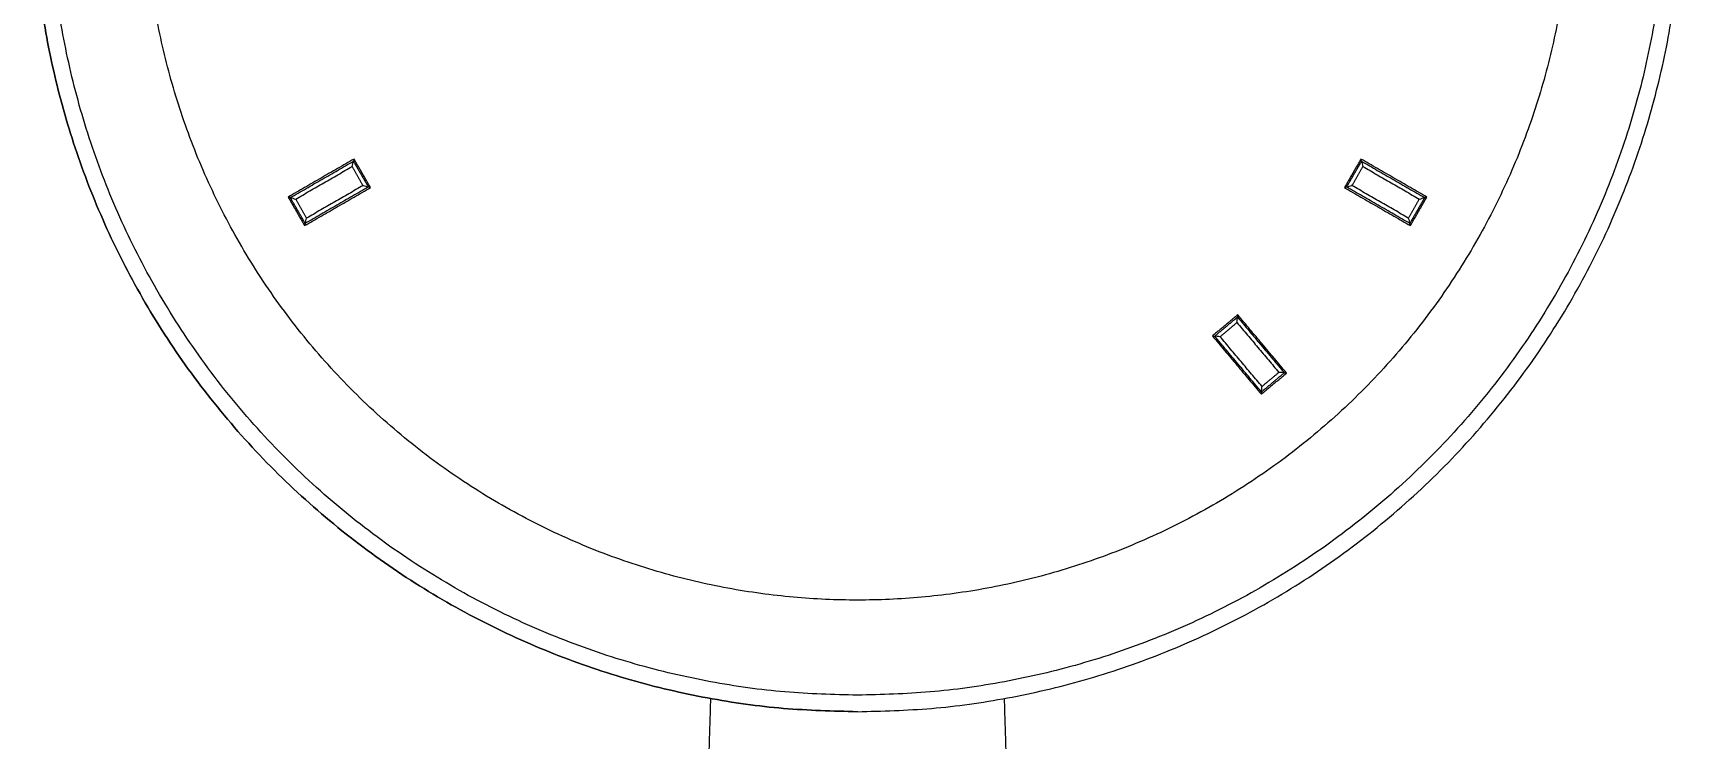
# Model space of a CAD drawing. Extents: x -6531732 to 89637, y -8915 to 32458.
# Drawn here: x 71580 to 71656.2, y 20025.1 to 20057.8 of the extents above; entities that cross this region are included whole.
import ezdxf

# ---------------------------------------------------------------- set-up
doc = ezdxf.new("R2010")
doc.units = 0
doc.layers.add('SAN-MC-TEXT', color=7, linetype='Continuous')

# ---------------------------------------------------------------- blocks, each defined once
blk = doc.blocks.new('VALVE_04.0 (100)_751_201_F')
for points, knots in [([(8.195, 17.1911), (6.695, 17.1911), (6.695, 15.6911), (6.695, 14.1911), (8.195, 14.1911)], [0, 0, 0, 0.5, 0.5, 1, 1, 1]), ([(8.195, 17.1911), (6.695, 17.1911), (6.695, 15.6911), (6.695, 14.1911), (8.195, 14.1911)], [0, 0, 0, 0.5, 0.5, 1, 1, 1]), ([(8.195, 14.2211), (6.725, 14.2211), (6.725, 15.6911), (6.725, 17.1611), (8.195, 17.1611)], [49, 49, 49, 73.5, 73.5, 98, 98, 98]), ([(8.195, 14.2211), (6.725, 14.2211), (6.725, 15.6911), (6.725, 17.1611), (8.195, 17.1611)], [49, 49, 49, 73.5, 73.5, 98, 98, 98]), ([(9.4919, 15.6911), (9.4919, 14.3942), (8.195, 14.3942), (6.8981, 14.3942), (6.8981, 15.6911)], [4.074253, 4.074253, 4.074253, 6.111379, 6.111379, 8.148506, 8.148506, 8.148506]), ([(9.4919, 15.6911), (9.4919, 14.3942), (8.195, 14.3942), (6.8981, 14.3942), (6.8981, 15.6911)], [4.074253, 4.074253, 4.074253, 6.111379, 6.111379, 8.148506, 8.148506, 8.148506])]:
    blk.add_rational_spline(points, [1, 0.707106781187, 1, 0.707106781187, 1], degree=2, knots=knots)
for points in [[(8.195, 14.1911), (6.695, 14.1911), (6.695, 15.6911)], [(8.195, 14.1911), (6.695, 14.1911), (6.695, 15.6911)], [(8.195, 14.1911), (9.695, 14.1911), (9.695, 15.6911)], [(9.665, 15.6911), (9.665, 14.2211), (8.195, 14.2211)], [(9.665, 15.6911), (9.665, 14.2211), (8.195, 14.2211)], [(8.195, 14.1911), (9.695, 14.1911), (9.695, 15.6911)]]:
    blk.add_rational_spline(points, [1, 0.707106781187, 1], degree=2)
for points, degree in [([(7.2791, 15.1969), (7.1592, 15.1277)], 1), ([(7.2791, 15.1969), (7.1592, 15.1277)], 1), ([(7.1632, 15.1266), (7.278, 15.1929)], 1), ([(7.1632, 15.1266), (7.278, 15.1929)], 1), ([(7.1729, 15.124), (7.2754, 15.1832)], 1), ([(7.1729, 15.124), (7.2754, 15.1832)], 1), ([(7.2754, 15.1832), (7.2763, 15.1866), (7.2773, 15.1901), (7.278, 15.1929)], 3), ([(7.2754, 15.1832), (7.2763, 15.1866), (7.2773, 15.1901), (7.278, 15.1929)], 3), ([(7.2754, 15.1832), (7.2954, 15.1486)], 1), ([(7.2754, 15.1832), (7.2954, 15.1486)], 1), ([(7.2791, 15.1969), (7.2791, 15.1969), (7.2786, 15.1952), (7.278, 15.1929)], 3), ([(7.2791, 15.1969), (7.2791, 15.1969), (7.2786, 15.1952), (7.278, 15.1929)], 3), ([(7.278, 15.1929), (7.3051, 15.146)], 1), ([(7.278, 15.1929), (7.3051, 15.146)], 1), ([(7.3091, 15.1449), (7.2791, 15.1969)], 1), ([(7.3091, 15.1449), (7.2791, 15.1969)], 1), ([(9.1109, 15.1969), (9.0809, 15.1449)], 1), ([(9.1109, 15.1969), (9.0809, 15.1449)], 1), ([(9.0849, 15.146), (9.112, 15.1929)], 1), ([(9.0849, 15.146), (9.112, 15.1929)], 1), ([(9.0946, 15.1486), (9.1146, 15.1832)], 1), ([(9.0946, 15.1486), (9.1146, 15.1832)], 1), ([(9.112, 15.1929), (9.1114, 15.1952), (9.1109, 15.1969), (9.1109, 15.1969)], 3), ([(9.2308, 15.1277), (9.1109, 15.1969)], 1), ([(9.112, 15.1929), (9.1114, 15.1952), (9.1109, 15.1969), (9.1109, 15.1969)], 3), ([(9.2308, 15.1277), (9.1109, 15.1969)], 1), ([(9.112, 15.1929), (9.1127, 15.1901), (9.1137, 15.1866), (9.1146, 15.1832)], 3), ([(9.112, 15.1929), (9.1127, 15.1901), (9.1137, 15.1866), (9.1146, 15.1832)], 3), ([(9.112, 15.1929), (9.2268, 15.1266)], 1), ([(9.112, 15.1929), (9.2268, 15.1266)], 1), ([(9.1146, 15.1832), (9.2171, 15.124)], 1), ([(9.1146, 15.1832), (9.2171, 15.124)], 1), ([(7.1592, 15.1277), (7.1892, 15.0757)], 1), ([(7.1632, 15.1266), (7.1609, 15.1272), (7.1592, 15.1277), (7.1592, 15.1277)], 3), ([(7.1592, 15.1277), (7.1892, 15.0757)], 1), ([(7.1632, 15.1266), (7.1609, 15.1272), (7.1592, 15.1277), (7.1592, 15.1277)], 3), ([(7.1903, 15.0797), (7.1632, 15.1266)], 1), ([(7.1632, 15.1266), (7.166, 15.1259), (7.1695, 15.1249), (7.1729, 15.124)], 3), ([(7.1903, 15.0797), (7.1632, 15.1266)], 1), ([(7.1632, 15.1266), (7.166, 15.1259), (7.1695, 15.1249), (7.1729, 15.124)], 3), ([(7.1929, 15.0894), (7.1729, 15.124)], 1), ([(7.1929, 15.0894), (7.1729, 15.124)], 1), ([(7.1892, 15.0757), (7.3091, 15.1449)], 1), ([(7.1892, 15.0757), (7.3091, 15.1449)], 1), ([(7.3051, 15.146), (7.1903, 15.0797)], 1), ([(7.3051, 15.146), (7.1903, 15.0797)], 1), ([(7.2954, 15.1486), (7.1929, 15.0894)], 1), ([(7.2954, 15.1486), (7.1929, 15.0894)], 1), ([(7.2954, 15.1486), (7.2987, 15.1477), (7.3023, 15.1467), (7.3051, 15.146)], 3), ([(7.2954, 15.1486), (7.2987, 15.1477), (7.3023, 15.1467), (7.3051, 15.146)], 3), ([(7.3091, 15.1449), (7.3091, 15.1449), (7.3074, 15.1454), (7.3051, 15.146)], 3), ([(7.3091, 15.1449), (7.3091, 15.1449), (7.3074, 15.1454), (7.3051, 15.146)], 3), ([(9.0849, 15.146), (9.0826, 15.1454), (9.0809, 15.1449), (9.0809, 15.1449)], 3), ([(9.0849, 15.146), (9.0826, 15.1454), (9.0809, 15.1449), (9.0809, 15.1449)], 3), ([(9.0809, 15.1449), (9.2008, 15.0757)], 1), ([(9.0809, 15.1449), (9.2008, 15.0757)], 1), ([(9.0849, 15.146), (9.0877, 15.1467), (9.0913, 15.1477), (9.0946, 15.1486)], 3), ([(9.0849, 15.146), (9.0877, 15.1467), (9.0913, 15.1477), (9.0946, 15.1486)], 3), ([(9.1997, 15.0797), (9.0849, 15.146)], 1), ([(9.1997, 15.0797), (9.0849, 15.146)], 1), ([(9.1971, 15.0894), (9.0946, 15.1486)], 1), ([(9.1971, 15.0894), (9.0946, 15.1486)], 1), ([(9.2171, 15.124), (9.1971, 15.0894)], 1), ([(9.2171, 15.124), (9.1971, 15.0894)], 1), ([(9.2268, 15.1266), (9.1997, 15.0797)], 1), ([(9.2268, 15.1266), (9.1997, 15.0797)], 1), ([(9.2008, 15.0757), (9.2308, 15.1277)], 1), ([(9.2008, 15.0757), (9.2308, 15.1277)], 1), ([(9.2171, 15.124), (9.2205, 15.1249), (9.224, 15.1259), (9.2268, 15.1266)], 3), ([(9.2171, 15.124), (9.2205, 15.1249), (9.224, 15.1259), (9.2268, 15.1266)], 3), ([(9.2308, 15.1277), (9.2308, 15.1277), (9.2291, 15.1272), (9.2268, 15.1266)], 3), ([(9.2308, 15.1277), (9.2308, 15.1277), (9.2291, 15.1272), (9.2268, 15.1266)], 3), ([(7.1903, 15.0797), (7.1897, 15.0774), (7.1892, 15.0757), (7.1892, 15.0757)], 3), ([(7.1903, 15.0797), (7.1897, 15.0774), (7.1892, 15.0757), (7.1892, 15.0757)], 3), ([(7.1903, 15.0797), (7.191, 15.0825), (7.192, 15.0861), (7.1929, 15.0894)], 3), ([(7.1903, 15.0797), (7.191, 15.0825), (7.192, 15.0861), (7.1929, 15.0894)], 3), ([(9.1971, 15.0894), (9.198, 15.0861), (9.199, 15.0825), (9.1997, 15.0797)], 3), ([(9.1971, 15.0894), (9.198, 15.0861), (9.199, 15.0825), (9.1997, 15.0797)], 3), ([(9.2008, 15.0757), (9.2008, 15.0757), (9.2003, 15.0774), (9.1997, 15.0797)], 3), ([(9.2008, 15.0757), (9.2008, 15.0757), (9.2003, 15.0774), (9.1997, 15.0797)], 3), ([(8.8867, 14.9134), (8.8407, 14.8749)], 1), ([(8.8867, 14.9134), (8.8407, 14.8749)], 1), ([(8.8867, 14.9134), (8.8867, 14.9134), (8.8865, 14.9117), (8.8863, 14.9093)], 3), ([(8.8867, 14.9134), (8.8867, 14.9134), (8.8865, 14.9117), (8.8863, 14.9093)], 3), ([(8.9756, 14.8074), (8.8867, 14.9134)], 1), ([(8.9756, 14.8074), (8.8867, 14.9134)], 1), ([(8.8448, 14.8745), (8.8863, 14.9093)], 1), ([(8.8448, 14.8745), (8.8863, 14.9093)], 1), ([(8.8548, 14.8736), (8.8854, 14.8993)], 1), ([(8.8548, 14.8736), (8.8854, 14.8993)], 1), ([(8.8854, 14.8993), (8.8857, 14.9028), (8.8861, 14.9065), (8.8863, 14.9093)], 3), ([(8.8854, 14.8993), (8.8857, 14.9028), (8.8861, 14.9065), (8.8863, 14.9093)], 3), ([(8.8854, 14.8993), (8.9616, 14.8086)], 1), ([(8.8854, 14.8993), (8.9616, 14.8086)], 1), ([(8.8863, 14.9093), (8.9715, 14.8078)], 1), ([(8.8863, 14.9093), (8.9715, 14.8078)], 1), ([(8.8407, 14.8749), (8.8407, 14.8749), (8.8425, 14.8747), (8.8448, 14.8745)], 3), ([(8.8407, 14.8749), (8.8407, 14.8749), (8.8425, 14.8747), (8.8448, 14.8745)], 3), ([(8.8407, 14.8749), (8.9297, 14.7688)], 1), ([(8.8407, 14.8749), (8.9297, 14.7688)], 1), ([(8.8548, 14.8736), (8.8514, 14.8739), (8.8477, 14.8743), (8.8448, 14.8745)], 3), ([(8.8548, 14.8736), (8.8514, 14.8739), (8.8477, 14.8743), (8.8448, 14.8745)], 3), ([(8.93, 14.773), (8.8448, 14.8745)], 1), ([(8.93, 14.773), (8.8448, 14.8745)], 1), ([(8.9309, 14.7829), (8.8548, 14.8736)], 1), ([(8.9309, 14.7829), (8.8548, 14.8736)], 1), ([(8.9297, 14.7688), (8.9756, 14.8074)], 1), ([(8.9297, 14.7688), (8.9756, 14.8074)], 1), ([(8.9715, 14.8078), (8.93, 14.773)], 1), ([(8.9715, 14.8078), (8.93, 14.773)], 1), ([(8.9616, 14.8086), (8.9309, 14.7829)], 1), ([(8.9616, 14.8086), (8.9309, 14.7829)], 1), ([(8.9715, 14.8078), (8.9687, 14.808), (8.965, 14.8083), (8.9616, 14.8086)], 3), ([(8.9715, 14.8078), (8.9687, 14.808), (8.965, 14.8083), (8.9616, 14.8086)], 3), ([(8.9715, 14.8078), (8.9739, 14.8076), (8.9756, 14.8074), (8.9756, 14.8074)], 3), ([(8.9715, 14.8078), (8.9739, 14.8076), (8.9756, 14.8074), (8.9756, 14.8074)], 3), ([(8.93, 14.773), (8.9298, 14.7706), (8.9297, 14.7688), (8.9297, 14.7688)], 3), ([(8.93, 14.773), (8.9298, 14.7706), (8.9297, 14.7688), (8.9297, 14.7688)], 3), ([(8.93, 14.773), (8.9303, 14.7758), (8.9306, 14.7795), (8.9309, 14.7829)], 3), ([(8.93, 14.773), (8.9303, 14.7758), (8.9306, 14.7795), (8.9309, 14.7829)], 3), ([(7.9209, 13.98), (7.9282, 14.215)], 1), ([(7.9209, 13.98), (7.9282, 14.215)], 1), ([(8.4618, 14.215), (8.4691, 13.98)], 1), ([(8.4618, 14.215), (8.4691, 13.98)], 1)]:
    blk.add_open_spline(points, degree=degree)

msp = doc.modelspace()

# ---------------------------------------------------------------- block references
at = {"layer": 'SAN-MC-TEXT', "xscale": 25.4, "yscale": 25.4, "zscale": 25.4}
msp.add_blockref('VALVE_04.0 (100)_751_201_F', (71409.989, 19665.942), dxfattribs=at)

doc.saveas('drawing.dxf')
